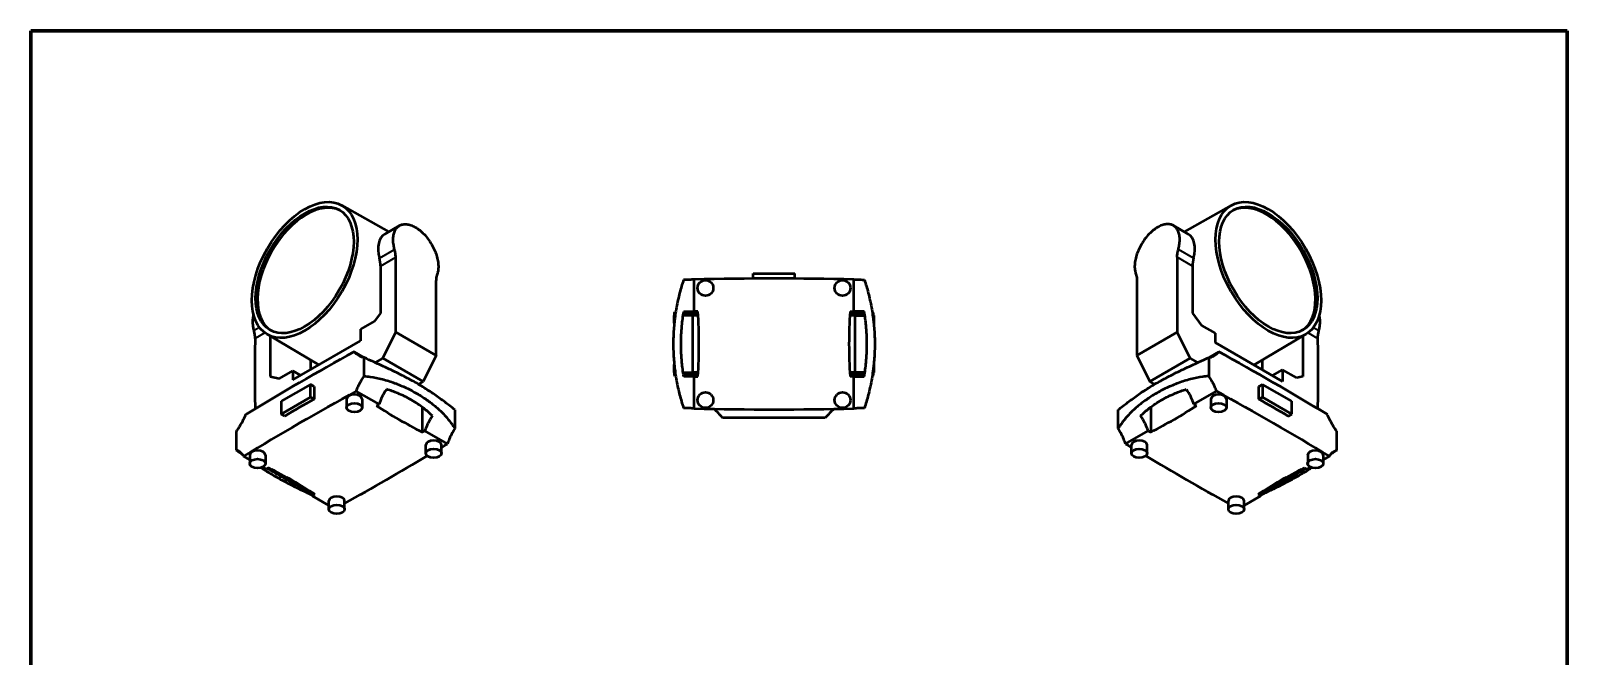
# Model space of a CAD drawing. Header units: millimetres. Extents: x 20 to 2980, y 20 to 2980.
# Drawn here: x 20 to 2980, y 1775 to 2980 of the extents above; entities that cross this region are included whole.
import ezdxf

# ---------------------------------------------------------------- set-up
doc = ezdxf.new("R2010")
doc.units = ezdxf.units.MM
for name, color, linetype, lineweight in [('Border (ANSI)', 7, 'Continuous', 70), ('Visible (ISO)', 7, 'Continuous', 50), ('Visible Narrow (ISO)', 7, 'Continuous', 35)]:
    doc.layers.add(name, color=color, linetype=linetype, lineweight=lineweight)

# ---------------------------------------------------------------- blocks, each defined once
blk = doc.blocks.new('Borders Chauvet')
at = {"layer": 'Border (ANSI)'}
for p, q in [((20, 2980), (2980, 2980)), ((20, 20), (20, 2980)), ((2980, 2980), (2980, 20))]:
    blk.add_line(p, q, dxfattribs=at)

msp = doc.modelspace()

# ---------------------------------------------------------------- linework, layer by layer
at = {"layer": 'Visible (ISO)'}
for p, q in [((618.9, 2643.8), (709.9, 2592.8)), ((2332.9, 2643.8), (2241.9, 2592.8)), ((730.4, 2604.7), (702, 2588.3)), ((2249.8, 2588.3), (2221.4, 2604.7)), ((693.9, 2526.8), (693.9, 2436.3)), ((2257.9, 2526.8), (2257.9, 2436.3)), ((1298.2, 2439), (1298.2, 2500.7)), ((1411.8, 2502.4), (1411.8, 2512.2)), ((1411.8, 2512.2), (1491.8, 2512.2)), ((1491.8, 2502.4), (1491.8, 2512.2)), ((1605.4, 2439), (1605.4, 2500.9)), ((693.9, 2436.3), (682.4, 2420.6)), ((1259.7, 2431.5), (1260.3, 2431.5)), ((1259.7, 2416.6), (1259.7, 2431.5)), ((1261.5, 2431.5), (1260.3, 2431.5)), ((1260.3, 2421.9), (1260.3, 2431.5)), ((1262.5, 2438), (1260.7, 2438)), ((1295.2, 2431.5), (1276.8, 2431.5)), ((1301.6, 2438), (1277.8, 2438)), ((1277.9, 2439), (1298.2, 2439)), ((1305.8, 2431.5), (1295.2, 2431.5)), ((1295.2, 2321.5), (1295.2, 2431.5)), ((1305.3, 2439), (1298.2, 2439)), ((1301.6, 2438), (1301.6, 2434.4)), ((1301.6, 2434.4), (1301.6, 2431.5)), ((1608.4, 2431.5), (1597.8, 2431.5)), ((1598.3, 2439), (1605.4, 2439)), ((1602, 2438), (1602, 2434.4)), ((1625.9, 2438), (1602, 2438)), ((1602, 2434.4), (1602, 2431.5)), ((1625.7, 2439), (1605.4, 2439)), ((1608.4, 2321.5), (1608.4, 2431.5)), ((1608.4, 2431.5), (1626.9, 2431.5)), ((1643, 2438), (1641.1, 2438)), ((1642.1, 2431.5), (1643.3, 2431.5)), ((1643.3, 2421.9), (1643.3, 2431.5)), ((1643.9, 2431.5), (1643.3, 2431.5)), ((1643.9, 2431.5), (1643.9, 2416.6)), ((2257.9, 2436.3), (2275.6, 2412.2)), ((682.4, 2420.6), (655.2, 2404.9)), ((655.2, 2404.9), (655.2, 2382.5)), ((698.4, 2349.4), (723.1, 2399.4)), ((800.9, 2354.5), (723.1, 2399.4)), ((2150.9, 2354.5), (2228.7, 2399.4)), ((2253.4, 2349.4), (2228.7, 2399.4)), ((2275.6, 2412.2), (2301.6, 2397.2)), ((475.4, 2395.3), (574.7, 2336.2)), ((481.5, 2391.7), (481.5, 2313.7)), ((525.1, 2307.4), (655.2, 2382.5)), ((2301.6, 2397.2), (2301.6, 2379.6)), ((2301.6, 2379.6), (2431.7, 2304.5)), ((2476.4, 2395.3), (2377.1, 2336.2)), ((2470.3, 2391.7), (2470.3, 2313.7)), ((559.3, 2327.1), (559.3, 2345.4)), ((661.6, 2350.7), (642.8, 2361.6)), ((662.1, 2314.6), (662.1, 2350.6)), ((698.4, 2349.4), (683.5, 2340.8)), ((776.2, 2304.5), (698.4, 2349.4)), ((800.9, 2354.5), (776.2, 2304.5)), ((2150.9, 2354.5), (2175.6, 2304.5)), ((2175.6, 2304.5), (2253.4, 2349.4)), ((2268.4, 2340.8), (2253.4, 2349.4)), ((2289.4, 2350.5), (2289.4, 2314.6)), ((2290, 2350.6), (2308.8, 2361.5)), ((2392.6, 2327.1), (2392.6, 2345.4)), ((481.5, 2313.7), (499.1, 2309.9)), ((499.1, 2309.9), (525.1, 2324.9)), ((525.1, 2324.9), (525.1, 2307.4)), ((540.3, 2316.1), (525.1, 2324.9)), ((1259.7, 2321.5), (1259.7, 2336.8)), ((1260.3, 2321.5), (1259.7, 2321.5)), ((1260.3, 2321.5), (1260.3, 2331.5)), ((1260.3, 2321.5), (1261.6, 2321.5)), ((1262.5, 2315), (1260.7, 2315)), ((1276.8, 2321.5), (1295.2, 2321.5)), ((1301.6, 2315), (1277.8, 2315)), ((1298.2, 2314), (1277.9, 2314)), ((1305.8, 2321.5), (1295.2, 2321.5)), ((1298.2, 2314), (1305.3, 2314)), ((1298.2, 2252.5), (1298.2, 2314)), ((1301.6, 2321.5), (1301.6, 2318.6)), ((1301.6, 2318.6), (1301.6, 2315)), ((1608.4, 2321.5), (1597.8, 2321.5)), ((1605.4, 2314), (1598.3, 2314)), ((1602, 2321.5), (1602, 2318.6)), ((1602, 2318.6), (1602, 2315)), ((1625.9, 2315), (1602, 2315)), ((1605.4, 2314), (1625.7, 2314)), ((1605.4, 2252.5), (1605.4, 2314)), ((1626.9, 2321.5), (1608.4, 2321.5)), ((1643, 2315), (1641.1, 2315)), ((1643.3, 2321.5), (1642.1, 2321.5)), ((1643.3, 2321.5), (1643.3, 2331.5)), ((1643.3, 2321.5), (1643.9, 2321.5)), ((1643.9, 2336.8), (1643.9, 2321.5)), ((2412.2, 2315.7), (2431.7, 2326.9)), ((2458.9, 2311.2), (2431.7, 2326.9)), ((2431.7, 2326.9), (2431.7, 2304.5)), ((2470.3, 2313.7), (2458.9, 2311.2)), ((559, 2298.8), (502.4, 2266.2)), ((565.8, 2294.8), (559, 2298.8)), ((559, 2274.3), (559, 2298.8)), ((565.8, 2294.8), (565.8, 2270.3)), ((691, 2260.6), (647.2, 2285.9)), ((776.2, 2304.5), (766.8, 2299.1)), ((2185, 2299.1), (2175.6, 2304.5)), ((2260.8, 2260.6), (2304.4, 2285.8)), ((2385.9, 2294.8), (2392.9, 2298.8)), ((2385.9, 2270.3), (2385.9, 2294.8)), ((2449.4, 2266.2), (2392.9, 2298.8)), ((2392.9, 2298.8), (2392.9, 2274.3)), ((502.4, 2241.7), (559, 2274.3)), ((502.4, 2266.2), (502.4, 2241.7)), ((565.8, 2270.3), (559, 2274.3)), ((628.5, 2270.4), (628.5, 2254.2)), ((658.6, 2270.4), (658.6, 2254.2)), ((686, 2257.7), (691, 2260.6)), ((774.3, 2254.9), (774.3, 2206.7)), ((837, 2249.6), (837, 2213.6)), ((2114.8, 2213.7), (2114.8, 2249.6)), ((2177.5, 2254.9), (2177.5, 2206.7)), ((2265.9, 2257.7), (2260.8, 2260.6)), ((2293.2, 2270.4), (2293.2, 2254.2)), ((2323.4, 2270.4), (2323.4, 2254.2)), ((2385.9, 2270.3), (2392.9, 2274.3)), ((2392.9, 2274.3), (2449.4, 2241.7)), ((2449.4, 2241.7), (2449.4, 2266.2)), ((509.3, 2237.7), (502.4, 2241.7)), ((1550.7, 2234.5), (1352.9, 2234.5)), ((2442.6, 2237.7), (2449.4, 2241.7)), ((416, 2208.2), (416, 2172.3)), ((779.4, 2209.6), (774.3, 2206.7)), ((822.9, 2184.5), (779.4, 2209.6)), ((2129, 2184.5), (2172.5, 2209.6)), ((2172.5, 2209.6), (2177.5, 2206.7)), ((2536, 2172.4), (2536, 2208.4)), ((441.8, 2162.6), (441.8, 2146.4)), ((472, 2162.6), (472, 2146.4)), ((781.2, 2166), (781.2, 2182.2)), ((811.4, 2166), (811.4, 2182.2)), ((2140.5, 2166), (2140.5, 2182.2)), ((2170.6, 2166), (2170.6, 2182.2)), ((2479.9, 2162.6), (2479.9, 2146.4)), ((2510, 2162.6), (2510, 2146.4)), ((441.8, 2153.7), (430.2, 2160.4)), ((473.8, 2135.2), (466.2, 2139.6)), ((478.8, 2138.1), (473.8, 2135.2)), ((2473, 2138.1), (2478, 2135.2)), ((2478, 2135.2), (2485.6, 2139.6)), ((2510, 2153.7), (2521.8, 2160.5)), ((547.8, 2099.4), (547.8, 2096.3)), ((562.2, 2084.2), (567.2, 2087.1)), ((594.5, 2065.5), (562.2, 2084.2)), ((594.5, 2058.3), (594.5, 2074.4)), ((624.7, 2058.3), (624.7, 2074.4)), ((2327.1, 2058.3), (2327.1, 2074.4)), ((2357.3, 2065.5), (2389.6, 2084.2)), ((2357.3, 2058.3), (2357.3, 2074.4)), ((2389.6, 2084.2), (2384.6, 2087.1)), ((2404, 2099.4), (2404, 2096.3))]:
    msp.add_line(p, q, dxfattribs=at)
for centre in [(1319.8, 2484.5), (1583.8, 2484.5), (1319.8, 2268.5), (1583.8, 2268.5)]:
    msp.add_circle(centre, 15.1, dxfattribs=at)
for centre, radius, start, end in [((1457.2, -4274.4), 6777, 88.7473, 91.34428), ((320.9, 2376.5), 986.4, 356.3673, 3.6327), ((2582.7, 2376.5), 986.4, 176.3673, 183.6327), ((1452.5, 8298.9), 6048.4, 268.53852, 271.44838)]:
    msp.add_arc(centre, radius, start, end, dxfattribs=at)
for centre, major_axis in [((547.7, 2519.2), (71.8, 124.3)), ((2404.1, 2519.2), (-71.8, 124.3)), ((547.7, 2519.2), (66.8, 115.6)), ((2404.1, 2519.2), (-66.8, 115.6)), ((643.5, 2254.2), (-15.1, 0)), ((2308.3, 2254.2), (15.1, 0)), ((796.3, 2166), (15.1, 0)), ((2155.5, 2166), (-15.1, 0)), ((456.9, 2146.4), (-15.1, 0)), ((2494.9, 2146.4), (15.1, 0)), ((609.6, 2058.3), (15.1, 0)), ((2342.2, 2058.3), (-15.1, 0))]:
    msp.add_ellipse(centre, major_axis=major_axis, ratio=0.57735, dxfattribs=at)
for centre, major_axis, start_param, end_param in [((551.3, 2517.2), (-66.8, -115.6), 3.168079, 6.256699), ((2400.5, 2517.2), (-66.8, 115.6), 3.168079, 6.256699), ((732.8, 2535), (-30.8, 53.3), 0, 1.128535), ((2219, 2535), (30.8, 53.3), 5.154651, 6.283185), ((658.5, 2547.3), (25, -43.3), 0.785398, 1.128535), ((-4625.2, -611.9), (3782.1, 6550.8), 5.485395, 5.508756), ((7577, -611.9), (-3782.1, 6550.8), 0.774429, 0.79779), ((2293.3, 2547.3), (-25, -43.3), 5.154651, 5.497787), ((-4547.4, -656.8), (-3782.1, -6550.8), 2.343802, 2.367163), ((7499.2, -656.8), (3782.1, -6550.8), 3.916022, 3.939383), ((5800.5, 5407.4), (3782.1, 6550.8), 2.345226, 2.367175), ((-2848.7, 5407.4), (-3782.1, 6550.8), 3.916036, 3.93796), ((5333.3, -462.5), (-6777, 0), 5.47682, 5.520353), ((-2373.9, -466.9), (-6777, 0), 3.906023, 3.949557), ((647.8, 2461.5), (-72.5, -125.6), 6.275689, 6.277771), ((2304, 2461.5), (72.5, -125.6), 0.005415, 0.007496), ((5333.3, -540.6), (6777, 0), 2.334331, 2.379657), ((737.7, 2260.5), (-37, -64.1), 4.594666, 5.032726), ((2214.1, 2260.5), (37, -64.1), 1.250459, 1.688519), ((2308.3, 2270.4), (-15.1, 0), 3.141593, 6.283185), ((-2373.9, -545), (6777, 0), 0.763534, 0.80886), ((5333.3, -510.4), (-6777, 0), 5.492684, 5.504489), ((643.5, 2270.4), (-15.1, 0), 3.141593, 6.283185), ((1426.3, 2634.1), (-986.4, 0), 0.721996, 0.8488), ((1525.6, 2634.1), (986.4, 0), 5.434385, 5.561189), ((-2373.9, -514.8), (-6777, 0), 3.921887, 3.933692), ((826.1, 2209.5), (37, 64.1), 1.453073, 1.891134), ((2125.7, 2209.5), (-37, 64.1), 4.392052, 4.830112), ((796.3, 2182.2), (-15.1, 0), 3.141593, 6.283185), ((2155.5, 2182.2), (-15.1, 0), 3.141593, 6.283185), ((456.9, 2162.6), (-15.1, 0), 3.141593, 6.283185), ((-3560.7, 4590.5), (6048.4, 0), 5.476625, 5.513766), ((-3560.7, 4590.5), (6048.4, 0), 5.520306, 5.523066), ((6513.5, 4589.9), (6048.4, 0), 3.901483, 3.904238), ((6513.5, 4589.9), (6048.4, 0), 3.910782, 3.947929), ((2494.9, 2162.6), (-15.1, 0), 3.141593, 6.283185), ((-173.1, 1710.7), (-986.4, 0), 3.863589, 3.990393), ((3124.9, 1710.7), (986.4, 0), 2.292792, 2.419597), ((515.4, 2030.1), (37, 64.1), 5.962848, 6.400908), ((609.6, 2074.4), (-15.1, 0), 3.141593, 6.283185), ((2342.2, 2074.4), (-15.1, 0), 3.141593, 6.283185), ((2436.4, 2030.1), (-37, 64.1), 6.165462, 6.603523)]:
    msp.add_ellipse(centre, major_axis=major_axis, ratio=0.57735, start_param=start_param, end_param=end_param, dxfattribs=at)
for points, knots in [([(721, 2558.6), (720.2, 2561.4), (719.6, 2564.1), (718.6, 2570.3), (718.3, 2573.7), (718.2, 2580), (718.4, 2583.1), (719.4, 2588.8), (720.2, 2591.6), (722.3, 2596.4), (723.7, 2598.5), (726.8, 2602.1), (728.5, 2603.6), (732.3, 2605.8), (734.4, 2606.6), (739.1, 2607.5), (741.7, 2607.6), (747, 2607), (749.7, 2606.3), (755.3, 2604.4), (758.1, 2603), (760.9, 2601.5), (763.6, 2599.9), (766.4, 2597.9), (772.1, 2593.4), (774.9, 2590.9), (780.3, 2585.3), (782.9, 2582.2), (787.7, 2575.8), (789.9, 2572.5), (793.9, 2565.8), (795.7, 2562.3), (799, 2555), (800.5, 2551.3), (802.8, 2543.9), (803.7, 2540.2), (804.9, 2533.1), (805.2, 2529.8), (805.3, 2523.5), (805.1, 2520.4), (804.2, 2515.3), (803.6, 2513.3), (802.9, 2511.3)], [25.771346, 25.771346, 25.771346, 25.771346, 26.642704, 26.642704, 27.801117, 27.801117, 28.959647, 28.959647, 30.118177, 30.118177, 31.276707, 31.276707, 32.435237, 32.435237, 33.593552, 33.593552, 34.751867, 34.751867, 35.910183, 35.910183, 37.068498, 37.068498, 37.068498, 38.226813, 38.226813, 39.385128, 39.385128, 40.543443, 40.543443, 41.701758, 41.701758, 42.860288, 42.860288, 44.018818, 44.018818, 45.177348, 45.177348, 46.335878, 46.335878, 47.494292, 47.494292, 48.36565, 48.36565, 48.36565, 48.36565]), ([(2230.8, 2558.6), (2231.6, 2561.4), (2232.2, 2564.1), (2233.2, 2570.3), (2233.5, 2573.7), (2233.6, 2580), (2233.4, 2583.1), (2232.4, 2588.8), (2231.6, 2591.6), (2229.5, 2596.4), (2228.2, 2598.5), (2225.1, 2602.1), (2223.3, 2603.6), (2219.5, 2605.8), (2217.4, 2606.6), (2212.7, 2607.5), (2210.2, 2607.6), (2204.9, 2607), (2202.1, 2606.3), (2196.5, 2604.4), (2193.7, 2603), (2188.2, 2599.9), (2185.4, 2597.9), (2179.7, 2593.4), (2176.9, 2590.9), (2171.5, 2585.3), (2168.9, 2582.2), (2164.1, 2575.8), (2161.9, 2572.5), (2157.9, 2565.8), (2156.1, 2562.3), (2152.8, 2555), (2151.3, 2551.3), (2149, 2543.9), (2148.1, 2540.2), (2146.9, 2533.1), (2146.6, 2529.8), (2146.5, 2523.5), (2146.8, 2520.4), (2147.7, 2515.3), (2148.2, 2513.3), (2148.9, 2511.3)], [-29.831401, -29.831401, -29.831401, -29.831401, -28.960043, -28.960043, -27.801629, -27.801629, -26.643099, -26.643099, -25.484569, -25.484569, -24.326039, -24.326039, -23.167509, -23.167509, -22.009194, -22.009194, -20.850879, -20.850879, -19.692564, -19.692564, -18.534249, -18.534249, -17.375934, -17.375934, -16.217619, -16.217619, -15.059303, -15.059303, -13.900988, -13.900988, -12.742458, -12.742458, -11.583928, -11.583928, -10.425398, -10.425398, -9.266868, -9.266868, -8.108474, -8.108474, -7.237099, -7.237099, -7.237099, -7.237099]), ([(723.2, 2543.8), (723.2, 2546.3), (722.9, 2549.1), (722.1, 2554.1), (721.6, 2556.4), (721, 2558.6)], [-7.534101, -7.534101, -7.534101, -7.534101, -6.592295, -6.592295, -5.88393, -5.88393, -5.88393, -5.88393]), ([(2228.6, 2543.8), (2228.6, 2546.3), (2228.9, 2549.1), (2229.7, 2554.1), (2230.2, 2556.4), (2230.8, 2558.6)], [7.533868, 7.533868, 7.533868, 7.533868, 8.475673, 8.475673, 9.184038, 9.184038, 9.184038, 9.184038]), ([(802.9, 2511.3), (802.3, 2509.8), (801.9, 2508.1), (801.2, 2503.9), (801, 2501.4), (801, 2498.9)], [-24.252006, -24.252006, -24.252006, -24.252006, -23.543642, -23.543642, -22.601836, -22.601836, -22.601836, -22.601836]), ([(1277.6, 2500.1), (1276.2, 2495.9), (1274.9, 2491.8), (1271.2, 2479.3), (1268.9, 2470.4), (1264.8, 2452), (1263.1, 2442.5), (1260.3, 2423.4), (1259.3, 2413.8), (1258, 2394.9), (1257.7, 2385.6), (1257.7, 2367.8), (1258, 2358.5), (1259.3, 2339.6), (1260.3, 2330), (1263.1, 2310.9), (1264.8, 2301.4), (1268.9, 2283), (1271.2, 2274.1), (1274.9, 2261.6), (1276.2, 2257.3), (1277.6, 2253.1)], [7.325159, 7.325159, 7.325159, 7.325159, 8.634694, 8.634694, 11.294445, 11.294445, 13.954195, 13.954195, 16.613946, 16.613946, 19.273697, 19.273697, 21.933447, 21.933447, 24.593198, 24.593198, 27.252948, 27.252948, 29.912699, 29.912699, 31.240699, 31.240699, 31.240699, 31.240699]), ([(1298.2, 2500.7), (1296.8, 2500.6), (1295.2, 2500.6), (1290.8, 2500.5), (1287.7, 2500.4), (1282.3, 2500.3), (1280, 2500.2), (1277.6, 2500.1)], [25.595497, 25.595497, 25.595497, 25.595497, 26.484903, 26.484903, 27.878585, 27.878585, 28.776406, 28.776406, 28.776406, 28.776406]), ([(1605.4, 2500.9), (1606.8, 2500.9), (1608.4, 2500.8), (1612.8, 2500.7), (1615.9, 2500.7), (1621.3, 2500.5), (1623.5, 2500.5), (1626, 2500.4)], [-19.011671, -19.011671, -19.011671, -19.011671, -18.122626, -18.122626, -16.729075, -16.729075, -15.842226, -15.842226, -15.842226, -15.842226]), ([(1626, 2500.4), (1627.4, 2496.1), (1628.7, 2491.9), (1632.4, 2479.3), (1634.7, 2470.4), (1638.8, 2452), (1640.5, 2442.5), (1643.3, 2423.4), (1644.3, 2413.8), (1645.7, 2394.9), (1646, 2385.6), (1646, 2367.8), (1645.7, 2358.5), (1644.3, 2339.6), (1643.3, 2330), (1640.5, 2310.9), (1638.8, 2301.4), (1634.7, 2283), (1632.4, 2274.1), (1628.7, 2261.6), (1627.4, 2257.3), (1626, 2253)], [-31.251474, -31.251474, -31.251474, -31.251474, -29.912699, -29.912699, -27.252948, -27.252948, -24.593198, -24.593198, -21.933447, -21.933447, -19.273697, -19.273697, -16.613946, -16.613946, -13.954195, -13.954195, -11.294445, -11.294445, -8.634694, -8.634694, -7.302508, -7.302508, -7.302508, -7.302508]), ([(2148.9, 2511.3), (2149.5, 2509.8), (2149.9, 2508.1), (2150.7, 2503.9), (2150.8, 2501.4), (2150.8, 2498.9)], [20.951898, 20.951898, 20.951898, 20.951898, 21.660263, 21.660263, 22.602069, 22.602069, 22.602069, 22.602069]), ([(450.2, 2402.3), (449.5, 2405.1), (449, 2407.9), (448.1, 2414.2), (447.9, 2417.6), (448, 2423.9), (448.3, 2427.1), (449.1, 2431), (449.3, 2432), (449.6, 2432.9)], [-29.831401, -29.831401, -29.831401, -29.831401, -28.960043, -28.960043, -27.801629, -27.801629, -26.643099, -26.643099, -26.259366, -26.259366, -26.259366, -26.259366]), ([(1260.2, 2431.5), (1260.2, 2431.5), (1260.2, 2431.8), (1260.3, 2432.9), (1260.3, 2433.6), (1260.4, 2434.4)], [7.533868, 7.533868, 7.533868, 7.533868, 8.475673, 8.475673, 9.184038, 9.184038, 9.184038, 9.184038]), ([(1260.4, 2434.4), (1260.4, 2435.5), (1260.4, 2436.3), (1260.5, 2437.7), (1260.6, 2438), (1260.7, 2438)], [-29.831401, -29.831401, -29.831401, -29.831401, -28.960043, -28.960043, -27.801629, -27.801629, -27.801629, -27.801629]), ([(1277.9, 2314), (1276.4, 2323), (1275.3, 2332.2), (1273.3, 2353.2), (1272.8, 2365.1), (1272.8, 2387.9), (1273.3, 2399.9), (1275.3, 2420.9), (1276.4, 2430), (1277.9, 2439)], [7.677417, 7.677417, 7.677417, 7.677417, 10.265548, 10.265548, 13.687397, 13.687397, 17.113439, 17.113439, 19.697972, 19.697972, 19.697972, 19.697972]), ([(1625.7, 2314), (1627.2, 2323), (1628.4, 2332.1), (1630.3, 2353.2), (1630.8, 2365.1), (1630.8, 2388), (1630.3, 2399.9), (1628.3, 2421), (1627.2, 2430.1), (1625.7, 2439)], [-19.749741, -19.749741, -19.749741, -19.749741, -17.162691, -17.162691, -13.739582, -13.739582, -10.304687, -10.304687, -7.727747, -7.727747, -7.727747, -7.727747]), ([(1643.3, 2434.4), (1643.2, 2435.5), (1643.2, 2436.3), (1643.1, 2437.7), (1643, 2438), (1643, 2438)], [25.771346, 25.771346, 25.771346, 25.771346, 26.642704, 26.642704, 27.801117, 27.801117, 27.801117, 27.801117]), ([(1643.5, 2431.5), (1643.4, 2431.5), (1643.4, 2431.8), (1643.3, 2432.9), (1643.3, 2433.6), (1643.3, 2434.4)], [-7.534101, -7.534101, -7.534101, -7.534101, -6.592295, -6.592295, -5.88393, -5.88393, -5.88393, -5.88393]), ([(2501.6, 2402.3), (2502.3, 2405.1), (2502.8, 2407.9), (2503.7, 2414.2), (2503.9, 2417.6), (2503.9, 2423.9), (2503.5, 2427.1), (2502.7, 2431), (2502.5, 2432), (2502.3, 2432.9)], [25.771346, 25.771346, 25.771346, 25.771346, 26.642704, 26.642704, 27.801117, 27.801117, 28.959647, 28.959647, 29.343381, 29.343381, 29.343381, 29.343381]), ([(452.2, 2387.3), (452.2, 2389.9), (452, 2392.6), (451.3, 2397.7), (450.8, 2400), (450.2, 2402.3)], [7.533868, 7.533868, 7.533868, 7.533868, 8.475673, 8.475673, 9.184038, 9.184038, 9.184038, 9.184038]), ([(2499.7, 2387.3), (2499.6, 2389.9), (2499.8, 2392.6), (2500.6, 2397.7), (2501, 2400), (2501.6, 2402.3)], [-7.534101, -7.534101, -7.534101, -7.534101, -6.592295, -6.592295, -5.88393, -5.88393, -5.88393, -5.88393]), ([(662.1, 2350.6), (661.5, 2350.7), (660.9, 2350.8), (657, 2351.6), (653.9, 2352.8), (648.5, 2356), (645.9, 2358), (643.4, 2360.9), (643.1, 2361.2), (642.8, 2361.6)], [17.28441, 17.28441, 17.28441, 17.28441, 17.559767, 17.559767, 19.156061, 19.156061, 20.75195, 20.75195, 20.9564, 20.9564, 20.9564, 20.9564]), ([(837, 2249.6), (834, 2252.1), (830.7, 2254.7), (821.4, 2262), (815.1, 2266.9), (801.5, 2276.8), (794.3, 2281.8), (779.2, 2291.6), (771.5, 2296.4), (756, 2305.3), (747.6, 2309.9), (729.7, 2319.1), (720.2, 2323.7), (700.7, 2332.9), (690.7, 2337.5), (674.5, 2344.9), (668.2, 2347.7), (662.1, 2350.6)], [1.251651, 1.251651, 1.251651, 1.251651, 3.283473, 3.283473, 6.566945, 6.566945, 9.850418, 9.850418, 13.13389, 13.13389, 16.416517, 16.416517, 19.699144, 19.699144, 22.981771, 22.981771, 25.022756, 25.022756, 25.022756, 25.022756]), ([(2114.8, 2249.6), (2117.8, 2252.1), (2121.2, 2254.7), (2130.4, 2262), (2136.7, 2266.9), (2150.3, 2276.8), (2157.5, 2281.8), (2172.6, 2291.6), (2180.3, 2296.4), (2195.8, 2305.3), (2204.2, 2309.9), (2222.1, 2319.1), (2231.5, 2323.7), (2250.9, 2332.9), (2261, 2337.4), (2277.1, 2344.8), (2283.3, 2347.6), (2289.4, 2350.5)], [-24.983523, -24.983523, -24.983523, -24.983523, -22.953191, -22.953191, -19.670615, -19.670615, -16.388038, -16.388038, -13.105462, -13.105462, -9.829096, -9.829096, -6.552731, -6.552731, -3.276365, -3.276365, -1.245767, -1.245767, -1.245767, -1.245767]), ([(2289.4, 2350.5), (2290.1, 2350.6), (2290.7, 2350.7), (2294.6, 2351.5), (2297.7, 2352.7), (2303.2, 2355.9), (2305.7, 2357.9), (2308.3, 2360.8), (2308.5, 2361.1), (2308.8, 2361.5)], [17.274552, 17.274552, 17.274552, 17.274552, 17.560323, 17.560323, 19.156674, 19.156674, 20.752575, 20.752575, 20.957039, 20.957039, 20.957039, 20.957039]), ([(647.2, 2285.9), (648.2, 2288.7), (649.4, 2291.6), (652.6, 2298.8), (654.8, 2303), (658.7, 2309.6), (660.4, 2312.1), (662.1, 2314.6)], [-19.011671, -19.011671, -19.011671, -19.011671, -18.122626, -18.122626, -16.729075, -16.729075, -15.842226, -15.842226, -15.842226, -15.842226]), ([(662.1, 2314.6), (666.1, 2314.3), (670.1, 2313.9), (681.6, 2312.4), (689.5, 2310.8), (705.4, 2306.7), (713.3, 2304.2), (728.8, 2298.5), (736.4, 2295.3), (750.7, 2288.5), (757.5, 2285), (770, 2277.7), (776.4, 2273.7), (788.8, 2265), (794.9, 2260.3), (806.5, 2250.4), (811.9, 2245.2), (822.1, 2234.3), (826.7, 2228.6), (833, 2219.9), (835, 2216.8), (837, 2213.6)], [-31.251474, -31.251474, -31.251474, -31.251474, -29.912699, -29.912699, -27.252948, -27.252948, -24.593198, -24.593198, -21.933447, -21.933447, -19.273697, -19.273697, -16.613946, -16.613946, -13.954195, -13.954195, -11.294445, -11.294445, -8.634694, -8.634694, -7.302508, -7.302508, -7.302508, -7.302508]), ([(1260.4, 2318.6), (1260.3, 2319.5), (1260.3, 2320.1), (1260.2, 2321.2), (1260.2, 2321.5), (1260.2, 2321.5)], [20.951898, 20.951898, 20.951898, 20.951898, 21.660263, 21.660263, 22.602069, 22.602069, 22.602069, 22.602069]), ([(1260.7, 2315), (1260.6, 2315), (1260.5, 2315.4), (1260.4, 2316.8), (1260.4, 2317.6), (1260.4, 2318.6)], [-9.266868, -9.266868, -9.266868, -9.266868, -8.108474, -8.108474, -7.237099, -7.237099, -7.237099, -7.237099]), ([(1643, 2315), (1643, 2315), (1643.1, 2315.4), (1643.2, 2316.8), (1643.2, 2317.6), (1643.3, 2318.6)], [46.335878, 46.335878, 46.335878, 46.335878, 47.494292, 47.494292, 48.36565, 48.36565, 48.36565, 48.36565]), ([(1643.3, 2318.6), (1643.3, 2319.5), (1643.3, 2320.1), (1643.4, 2321.2), (1643.4, 2321.5), (1643.5, 2321.5)], [-24.252006, -24.252006, -24.252006, -24.252006, -23.543642, -23.543642, -22.601836, -22.601836, -22.601836, -22.601836]), ([(2289.4, 2314.6), (2285.5, 2314.3), (2281.6, 2313.9), (2270.2, 2312.4), (2262.3, 2310.8), (2246.4, 2306.7), (2238.5, 2304.2), (2223, 2298.5), (2215.5, 2295.3), (2201.1, 2288.5), (2194.3, 2285), (2181.8, 2277.7), (2175.5, 2273.7), (2163, 2265), (2156.9, 2260.3), (2145.4, 2250.4), (2139.9, 2245.2), (2129.7, 2234.3), (2125.1, 2228.6), (2118.9, 2219.9), (2116.8, 2216.9), (2114.8, 2213.7)], [7.325159, 7.325159, 7.325159, 7.325159, 8.634694, 8.634694, 11.294445, 11.294445, 13.954195, 13.954195, 16.613946, 16.613946, 19.273697, 19.273697, 21.933447, 21.933447, 24.593198, 24.593198, 27.252948, 27.252948, 29.912699, 29.912699, 31.240699, 31.240699, 31.240699, 31.240699]), ([(2304.4, 2285.8), (2303.4, 2288.6), (2302.3, 2291.5), (2299, 2298.7), (2296.8, 2302.9), (2292.9, 2309.5), (2291.2, 2312), (2289.4, 2314.6)], [25.595497, 25.595497, 25.595497, 25.595497, 26.484903, 26.484903, 27.878585, 27.878585, 28.776406, 28.776406, 28.776406, 28.776406]), ([(793.7, 2238.2), (788.4, 2243.5), (782.8, 2248.3), (769.3, 2258.8), (761.2, 2264.2), (745, 2273.5), (736.2, 2277.9), (720, 2284.6), (712.7, 2287.2), (705.3, 2289.3)], [-19.749741, -19.749741, -19.749741, -19.749741, -17.162691, -17.162691, -13.739582, -13.739582, -10.304687, -10.304687, -7.727747, -7.727747, -7.727747, -7.727747]), ([(2158.1, 2238.2), (2163.4, 2243.5), (2169, 2248.4), (2182.6, 2258.8), (2190.6, 2264.2), (2206.7, 2273.5), (2215.5, 2277.9), (2231.8, 2284.6), (2239.1, 2287.2), (2246.5, 2289.3)], [7.677417, 7.677417, 7.677417, 7.677417, 10.265548, 10.265548, 13.687397, 13.687397, 17.113439, 17.113439, 19.697972, 19.697972, 19.697972, 19.697972]), ([(1298.2, 2252.5), (1296.8, 2252.6), (1295.2, 2252.6), (1290.8, 2252.7), (1287.7, 2252.8), (1282.3, 2252.9), (1280.1, 2253), (1277.6, 2253.1)], [-41.318687, -41.318687, -41.318687, -41.318687, -40.42971, -40.42971, -39.036173, -39.036173, -38.144898, -38.144898, -38.144898, -38.144898]), ([(1626, 2253), (1623.6, 2253), (1621.3, 2252.9), (1615.9, 2252.8), (1612.8, 2252.7), (1608.4, 2252.6), (1606.8, 2252.5), (1605.4, 2252.5)], [-6.463777, -6.463777, -6.463777, -6.463777, -5.57415, -5.57415, -4.180613, -4.180613, -3.291632, -3.291632, -3.291632, -3.291632]), ([(416, 2208.2), (416.5, 2209), (417.1, 2209.8), (420.9, 2215.1), (423.8, 2219.8), (429, 2229.1), (431.4, 2234), (433.9, 2239.7), (434.1, 2240.4), (434.4, 2241)], [17.274552, 17.274552, 17.274552, 17.274552, 17.560323, 17.560323, 19.156674, 19.156674, 20.752575, 20.752575, 20.957039, 20.957039, 20.957039, 20.957039]), ([(2536, 2208.4), (2535.4, 2209.2), (2534.9, 2210), (2531.1, 2215.2), (2528.2, 2219.9), (2523, 2229.2), (2520.5, 2234.1), (2518.1, 2239.8), (2517.8, 2240.5), (2517.6, 2241.1)], [17.28441, 17.28441, 17.28441, 17.28441, 17.559767, 17.559767, 19.156061, 19.156061, 20.75195, 20.75195, 20.9564, 20.9564, 20.9564, 20.9564]), ([(837, 2213.6), (835.4, 2211.1), (833.8, 2208.5), (830.1, 2201.8), (828, 2197.5), (824.9, 2190.2), (823.9, 2187.3), (822.9, 2184.5)], [-6.463777, -6.463777, -6.463777, -6.463777, -5.57415, -5.57415, -4.180613, -4.180613, -3.291632, -3.291632, -3.291632, -3.291632]), ([(2129, 2184.5), (2128, 2187.4), (2126.9, 2190.2), (2123.8, 2197.5), (2121.7, 2201.8), (2118, 2208.5), (2116.4, 2211.1), (2114.8, 2213.7)], [-41.318687, -41.318687, -41.318687, -41.318687, -40.42971, -40.42971, -39.036173, -39.036173, -38.144898, -38.144898, -38.144898, -38.144898]), ([(430.2, 2160.4), (429.2, 2162.1), (428.1, 2163.6), (425.1, 2167.2), (422.9, 2168.9), (419.2, 2171.1), (417.6, 2171.8), (416, 2172.3)], [25.595497, 25.595497, 25.595497, 25.595497, 26.484903, 26.484903, 27.878585, 27.878585, 28.776406, 28.776406, 28.776406, 28.776406]), ([(416, 2172.3), (417.9, 2170.9), (420, 2169.4), (424, 2166.5), (426.1, 2164.9), (428.3, 2163.3)], [7.325159, 7.325159, 7.325159, 7.325159, 8.634694, 8.634694, 9.904558, 9.904558, 9.904558, 9.904558]), ([(2521.8, 2160.5), (2522.8, 2162.2), (2523.8, 2163.7), (2526.9, 2167.3), (2529.1, 2169), (2532.8, 2171.2), (2534.3, 2171.9), (2536, 2172.4)], [-19.011671, -19.011671, -19.011671, -19.011671, -18.122626, -18.122626, -16.729075, -16.729075, -15.842226, -15.842226, -15.842226, -15.842226]), ([(2536, 2172.4), (2534, 2171), (2531.9, 2169.5), (2527.9, 2166.5), (2525.8, 2165), (2523.7, 2163.5)], [-31.251474, -31.251474, -31.251474, -31.251474, -29.912699, -29.912699, -28.685763, -28.685763, -28.685763, -28.685763]), ([(463.5, 2138.6), (465.7, 2137.1), (468, 2135.7), (476.5, 2130.3), (482.9, 2126.4), (495.4, 2119.2), (502.2, 2115.4), (516.5, 2107.8), (524.1, 2104), (539.6, 2096.3), (547.5, 2092.5), (557.3, 2087.8), (559.2, 2086.9), (561, 2086)], [15.625125, 15.625125, 15.625125, 15.625125, 16.613946, 16.613946, 19.273697, 19.273697, 21.933447, 21.933447, 24.593198, 24.593198, 27.252948, 27.252948, 27.877242, 27.877242, 27.877242, 27.877242]), ([(547.8, 2096.3), (540.4, 2100.3), (533.1, 2104.2), (516.8, 2113.1), (508.1, 2118), (492, 2127.3), (484, 2132.1), (476.4, 2136.7)], [7.677417, 7.677417, 7.677417, 7.677417, 10.265548, 10.265548, 13.687397, 13.687397, 17.078327, 17.078327, 17.078327, 17.078327]), ([(2488.4, 2138.6), (2486.1, 2137.1), (2483.8, 2135.7), (2475.3, 2130.3), (2468.9, 2126.4), (2456.4, 2119.2), (2449.6, 2115.4), (2435.3, 2107.8), (2427.7, 2104), (2412.2, 2096.3), (2404.3, 2092.5), (2394.5, 2087.8), (2392.6, 2086.9), (2390.8, 2086)], [-22.922268, -22.922268, -22.922268, -22.922268, -21.933447, -21.933447, -19.273697, -19.273697, -16.613946, -16.613946, -13.954195, -13.954195, -11.294445, -11.294445, -10.670151, -10.670151, -10.670151, -10.670151]), ([(2404, 2096.3), (2411.4, 2100.3), (2418.7, 2104.2), (2435, 2113.1), (2443.7, 2118), (2459.8, 2127.3), (2467.8, 2132.1), (2475.4, 2136.7)], [-19.749741, -19.749741, -19.749741, -19.749741, -17.162691, -17.162691, -13.739582, -13.739582, -10.348178, -10.348178, -10.348178, -10.348178])]:
    msp.add_open_spline(points, degree=3, knots=knots, dxfattribs=at)
for points in [[(1352.9, 2234.5), (1347.5, 2240.2), (1342, 2246), (1336.6, 2251.7)], [(1567, 2251.6), (1561.5, 2245.9), (1556.1, 2240.2), (1550.7, 2234.5)], [(440.1, 2154.7), (440.7, 2154.3), (441.2, 2153.9), (441.8, 2153.5)], [(2511.7, 2154.7), (2511.2, 2154.3), (2510.6, 2153.9), (2510, 2153.5)]]:
    msp.add_open_spline(points, degree=3, dxfattribs=at)
at = {"layer": 'Visible Narrow (ISO)'}
for p, q in [((691.8, 2541.8), (721, 2558.6)), ((2260, 2541.8), (2230.8, 2558.6)), ((693.9, 2526.8), (723.2, 2543.8)), ((2257.9, 2526.8), (2228.6, 2543.8)), ((1261.9, 2434.4), (1260.4, 2434.4)), ((1301.6, 2434.4), (1277.2, 2434.4)), ((1602, 2434.4), (1626.4, 2434.4)), ((1641.7, 2434.4), (1643.3, 2434.4)), ((460.9, 2408.4), (450.2, 2402.3)), ((471.1, 2398.2), (452.2, 2387.3)), ((2480.7, 2398.2), (2499.7, 2387.3)), ((2490.9, 2408.4), (2501.6, 2402.3)), ((1262, 2318.6), (1260.4, 2318.6)), ((1301.6, 2318.6), (1277.2, 2318.6)), ((1602, 2318.6), (1626.4, 2318.6)), ((1641.6, 2318.6), (1643.3, 2318.6))]:
    msp.add_line(p, q, dxfattribs=at)

# ---------------------------------------------------------------- block references
msp.add_blockref('Borders Chauvet', (0, 0))

doc.saveas('drawing.dxf')
